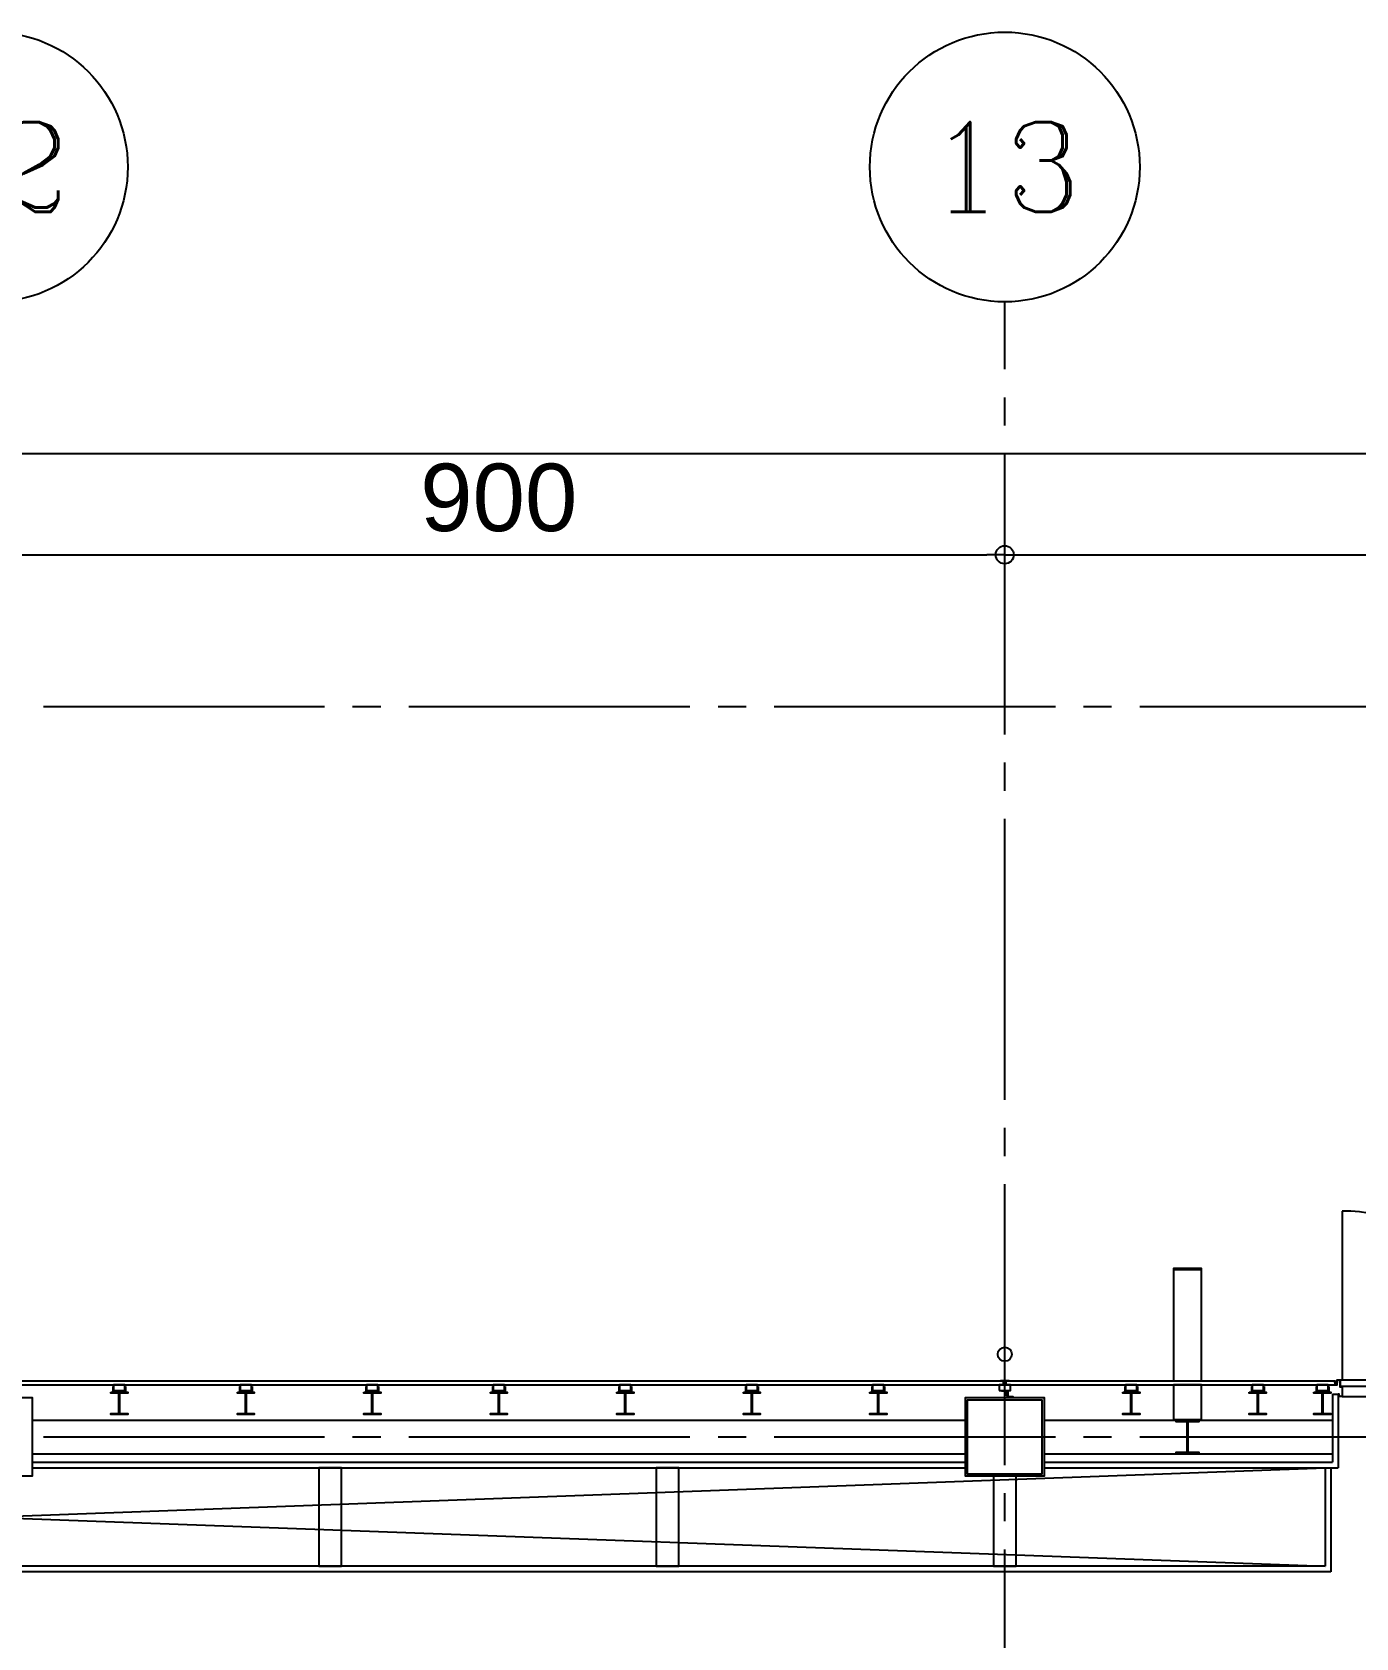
# Model space of a CAD drawing. Header units: millimetres. Extents: x -48783 to 30095, y 6477 to 24477.
# Drawn here: x 9935 to 11112, y 18571 to 20000 of the extents above; entities that cross this region are included whole.
import ezdxf
from ezdxf.enums import TextEntityAlignment as Align

# ---------------------------------------------------------------- set-up
doc = ezdxf.new("R2010")
doc.units = ezdxf.units.MM
doc.header["$LTSCALE"] = 100
doc.linetypes.add('X-N-FAB-L20$0$COL-CEN-LIN', pattern=[3.25, 2.5, -0.25, 0.25, -0.25])
for name, color, linetype in [('0-XREF', 7, 'Continuous'), ('X-N-FAB-L20$0$0-MC', 8, 'Continuous'), ('X-N-FAB-L20$0$0-NC', 8, 'Continuous'), ('X-N-FAB-L20$0$08', 8, 'Continuous'), ('X-N-FAB-L20$0$200K新增範圍', 8, 'Continuous'), ('X-N-FAB-L20$0$BLOCK', 8, 'Continuous'), ('X-N-FAB-L20$0$CCL', 8, 'X-N-FAB-L20$0$COL-CEN-LIN'), ('X-N-FAB-L20$0$COL-S', 8, 'Continuous')]:
    doc.layers.add(name, color=color, linetype=linetype)
doc.layers.add('X-N-FAB-L20$0$A-BLOCK', color=8, linetype='Continuous', plot=False)
doc.layers.add('X-N-FAB-L20$0$DIM', color=8, linetype='Continuous', plot=False)
doc.styles.add('X-N-FAB-L20$0$COL-NUM', font='romanc')
doc.styles.add('X-N-FAB-L20$0$DimStyUse', font='romans.shx', dxfattribs={"width": 0.7})
doc.styles.add('X-N-FAB-L20$0$Gen-Text', font='arial.ttf', dxfattribs={"height": 2.5})
doc.dimstyles.new('X-N-FAB-L20$0$CIRL', dxfattribs={"dimtxt": 30, "dimasz": 8, "dimexe": 8, "dimexo": 0, "dimgap": 5, "dimtad": 1, "dimdsep": 46, "dimtxsty": 'X-N-FAB-L20$0$DimStyUse', "dimblk": 'X-N-FAB-L20$0$_Origin', "dimcen": 10, "dimdle": 8, "dimclrt": 2, "dimazin": 0, "dimtfac": 1, "dimtix": 1, "dimtmove": 2, "dimatfit": 3, "dimfxl": 10, "dimtolj": 1, "dimarcsym": 0})

# ---------------------------------------------------------------- blocks, each defined once
blk = doc.blocks.new('X-N-FAB-L20$0$_Origin')
at = {"color": 0, "linetype": 'ByBlock', "lineweight": -2}
blk.add_line((0, 0), (-1, 0), dxfattribs=at)
blk.add_circle((0, 0), 0.5, dxfattribs=at)
blk = doc.blocks.new('*D133')
at = {"layer": 'DefPoints', "color": 0, "transparency": 16777216}
for p in [(27970, 9025), (1020, 8935), (27970, 8935)]:
    blk.add_point(p, dxfattribs=at)
at = {"layer": 'X-N-FAB-L20$0$DIM', "color": 0, "lineweight": -2, "transparency": 16777216}
for p, q in [((1020, 8935), (1020, 9045)), ((27970, 8935), (27970, 9045)), ((1036, 9025), (27954, 9025))]:
    blk.add_line(p, q, dxfattribs=at)
at = {"layer": 'X-N-FAB-L20$0$DIM', "color": 0, "lineweight": -2, "transparency": 16777216, "xscale": 16, "yscale": 16, "zscale": 16, "rotation": 180}
blk.add_blockref('X-N-FAB-L20$0$_Origin', (1020, 9025), dxfattribs=at)
at = {"layer": 'X-N-FAB-L20$0$DIM', "color": 0, "lineweight": -2, "transparency": 16777216, "xscale": 16, "yscale": 16, "zscale": 16}
blk.add_blockref('X-N-FAB-L20$0$_Origin', (27970, 9025), dxfattribs=at)
at = {"layer": 'X-N-FAB-L20$0$DIM', "color": 2, "transparency": 16777216, "insert": (14495, 9075.6), "char_height": 2.5, "attachment_point": 5, "style": 'X-N-FAB-L20$0$Gen-Text'}
blk.add_mtext('\\A1;{\\H24x;26950}', dxfattribs=at)
blk = doc.blocks.new('X-N-FAB-L20$0$cn-y')
at = {"layer": 'X-N-FAB-L20$0$0-MC'}
blk.add_circle((-50, 0), 50, dxfattribs=at)
at = {"layer": 'X-N-FAB-L20$0$0-NC', "style": 'X-N-FAB-L20$0$COL-NUM'}
blk.add_attdef('GRID-Y', text='', height=50, dxfattribs=at).set_placement((-50, 0), align=Align.MIDDLE_CENTER)
blk = doc.blocks.new('*D99')
at = {"layer": 'DefPoints', "color": 0, "transparency": 16777216}
for p in [(11820, 8935), (10920, 8845), (11820, 8845)]:
    blk.add_point(p, dxfattribs=at)
at = {"layer": 'X-N-FAB-L20$0$DIM', "color": 0, "lineweight": -2, "transparency": 16777216}
for p, q in [((10920, 8845), (10920, 8955)), ((11820, 8845), (11820, 8955)), ((10936, 8935), (11804, 8935))]:
    blk.add_line(p, q, dxfattribs=at)
at = {"layer": 'X-N-FAB-L20$0$DIM', "color": 0, "lineweight": -2, "transparency": 16777216, "xscale": 16, "yscale": 16, "zscale": 16, "rotation": 180}
blk.add_blockref('X-N-FAB-L20$0$_Origin', (10920, 8935), dxfattribs=at)
at = {"layer": 'X-N-FAB-L20$0$DIM', "color": 0, "lineweight": -2, "transparency": 16777216, "xscale": 16, "yscale": 16, "zscale": 16}
blk.add_blockref('X-N-FAB-L20$0$_Origin', (11820, 8935), dxfattribs=at)
at = {"layer": 'X-N-FAB-L20$0$DIM', "color": 2, "transparency": 16777216, "insert": (11370, 8985.6), "char_height": 2.5, "attachment_point": 5, "style": 'X-N-FAB-L20$0$Gen-Text'}
blk.add_mtext('\\A1;{\\H24x;900}', dxfattribs=at)
blk = doc.blocks.new('*D100')
at = {"layer": 'DefPoints', "color": 0, "transparency": 16777216}
for p in [(12720, 8935), (11820, 8845), (12720, 8845)]:
    blk.add_point(p, dxfattribs=at)
at = {"layer": 'X-N-FAB-L20$0$DIM', "color": 0, "lineweight": -2, "transparency": 16777216}
for p, q in [((11820, 8845), (11820, 8955)), ((12720, 8845), (12720, 8955)), ((11836, 8935), (12704, 8935))]:
    blk.add_line(p, q, dxfattribs=at)
at = {"layer": 'X-N-FAB-L20$0$DIM', "color": 0, "lineweight": -2, "transparency": 16777216, "xscale": 16, "yscale": 16, "zscale": 16, "rotation": 180}
blk.add_blockref('X-N-FAB-L20$0$_Origin', (11820, 8935), dxfattribs=at)
at = {"layer": 'X-N-FAB-L20$0$DIM', "color": 0, "lineweight": -2, "transparency": 16777216, "xscale": 16, "yscale": 16, "zscale": 16}
blk.add_blockref('X-N-FAB-L20$0$_Origin', (12720, 8935), dxfattribs=at)
at = {"layer": 'X-N-FAB-L20$0$DIM', "color": 2, "transparency": 16777216, "insert": (12270, 8985.6), "char_height": 2.5, "attachment_point": 5, "style": 'X-N-FAB-L20$0$Gen-Text'}
blk.add_mtext('\\A1;{\\H24x;900}', dxfattribs=at)
blk = doc.blocks.new('X-N-FAB-L20$0$A$Cc7bb84f0')
at = {"layer": 'X-N-FAB-L20$0$COL-S'}
for points in [[(0, 70), (70, 70), (70, 0), (0, 0)], [(2, 68), (68, 68), (68, 2), (2, 2)]]:
    blk.add_lwpolyline(points, close=True, dxfattribs=at)
blk = doc.blocks.new('X-N-FAB-L20$0$A$C1d07c4d4')
blk.add_circle((11517.4, 8198.6), 6.25)
at = {"layer": 'X-N-FAB-L20$0$08'}
for p, q in [((11817.4, 8326), (11817.4, 8176)), ((9457.4, 8175), (11810.9, 8175)), ((11810.9, 8175), (11810.9, 8171.5)), ((9453.9, 8171.5), (11810.9, 8171.5)), ((11808.9, 8163), (11808.9, 8102.5)), ((11808.9, 8163), (11813.9, 8163)), ((11813.9, 8163), (11813.9, 8097.5)), ((11817.4, 8161), (12117.4, 8161)), ((10652.4, 8140), (11482.4, 8140)), ((11552.4, 8140), (11808.9, 8140)), ((10652.4, 8110), (11482.4, 8110)), ((10652.4, 8102.5), (11482.4, 8102.5)), ((11552.4, 8110), (11808.9, 8110)), ((11552.4, 8102.5), (11808.9, 8102.5)), ((9422.4, 8097.5), (11802.4, 8010)), ((9422.4, 8010), (11802.4, 8097.5)), ((10652.4, 8097.5), (11482.4, 8097.5)), ((11552.4, 8097.5), (11813.9, 8097.5)), ((11802.4, 8097.5), (11802.4, 8010)), ((11807.4, 8097.5), (11807.4, 8005)), ((11807.4, 8005), (9417.4, 8005)), ((11802.4, 8010), (9422.4, 8010))]:
    blk.add_line(p, q, dxfattribs=at)
for points in [[(11667.4, 8274.1), (11692.4, 8274.1), (11692.4, 8275), (11667.4, 8275)], [(11667.4, 8175), (11692.4, 8175), (11692.4, 8274.1), (11667.4, 8274.1)], [(11516.4, 8175), (11518.4, 8175), (11518.4, 8171.5), (11516.4, 8171.5)], [(11815.9, 8176), (11967.4, 8176), (11967.4, 8170), (11815.9, 8170)], [(10582.4, 8090), (10582.4, 8160), (10652.4, 8160), (10652.4, 8090)], [(10722.4, 8165), (10737.4, 8165), (10737.4, 8164.1), (10730.2, 8164.1), (10730.2, 8145.9), (10737.4, 8145.9), (10737.4, 8145), (10722.4, 8145), (10722.4, 8145.9), (10729.6, 8145.9), (10729.6, 8164.1), (10722.4, 8164.1)], [(10724.3, 8170), (10724.3, 8165), (10729.3, 8165), (10729.3, 8165.6), (10724.9, 8165.6), (10724.9, 8170)], [(10724.9, 8166.5), (10734.9, 8166.5), (10734.9, 8171.5), (10724.9, 8171.5)], [(10735.5, 8170), (10735.5, 8165), (10730.5, 8165), (10730.5, 8165.6), (10734.9, 8165.6), (10734.9, 8170)], [(10834.9, 8165), (10849.9, 8165), (10849.9, 8164.1), (10842.7, 8164.1), (10842.7, 8145.9), (10849.9, 8145.9), (10849.9, 8145), (10834.9, 8145), (10834.9, 8145.9), (10842.1, 8145.9), (10842.1, 8164.1), (10834.9, 8164.1)], [(10836.8, 8170), (10836.8, 8165), (10841.8, 8165), (10841.8, 8165.6), (10837.4, 8165.6), (10837.4, 8170)], [(10837.4, 8166.5), (10847.4, 8166.5), (10847.4, 8171.5), (10837.4, 8171.5)], [(10848, 8170), (10848, 8165), (10843, 8165), (10843, 8165.6), (10847.4, 8165.6), (10847.4, 8170)], [(10947.4, 8165), (10962.4, 8165), (10962.4, 8164.1), (10955.2, 8164.1), (10955.2, 8145.9), (10962.4, 8145.9), (10962.4, 8145), (10947.4, 8145), (10947.4, 8145.9), (10954.6, 8145.9), (10954.6, 8164.1), (10947.4, 8164.1)], [(10949.3, 8170), (10949.3, 8165), (10954.3, 8165), (10954.3, 8165.6), (10949.9, 8165.6), (10949.9, 8170)], [(10949.9, 8166.5), (10959.9, 8166.5), (10959.9, 8171.5), (10949.9, 8171.5)], [(10960.5, 8170), (10960.5, 8165), (10955.5, 8165), (10955.5, 8165.6), (10959.9, 8165.6), (10959.9, 8170)], [(11059.9, 8165), (11074.9, 8165), (11074.9, 8164.1), (11067.7, 8164.1), (11067.7, 8145.9), (11074.9, 8145.9), (11074.9, 8145), (11059.9, 8145), (11059.9, 8145.9), (11067.1, 8145.9), (11067.1, 8164.1), (11059.9, 8164.1)], [(11061.8, 8170), (11061.8, 8165), (11066.8, 8165), (11066.8, 8165.6), (11062.4, 8165.6), (11062.4, 8170)], [(11062.4, 8166.5), (11072.4, 8166.5), (11072.4, 8171.5), (11062.4, 8171.5)], [(11073, 8170), (11073, 8165), (11068, 8165), (11068, 8165.6), (11072.4, 8165.6), (11072.4, 8170)], [(11172.4, 8165), (11187.4, 8165), (11187.4, 8164.1), (11180.2, 8164.1), (11180.2, 8145.9), (11187.4, 8145.9), (11187.4, 8145), (11172.4, 8145), (11172.4, 8145.9), (11179.6, 8145.9), (11179.6, 8164.1), (11172.4, 8164.1)], [(11174.3, 8170), (11174.3, 8165), (11179.3, 8165), (11179.3, 8165.6), (11174.9, 8165.6), (11174.9, 8170)], [(11174.9, 8166.5), (11184.9, 8166.5), (11184.9, 8171.5), (11174.9, 8171.5)], [(11185.5, 8170), (11185.5, 8165), (11180.5, 8165), (11180.5, 8165.6), (11184.9, 8165.6), (11184.9, 8170)], [(11284.9, 8165), (11299.9, 8165), (11299.9, 8164.1), (11292.7, 8164.1), (11292.7, 8145.9), (11299.9, 8145.9), (11299.9, 8145), (11284.9, 8145), (11284.9, 8145.9), (11292.1, 8145.9), (11292.1, 8164.1), (11284.9, 8164.1)], [(11286.8, 8170), (11286.8, 8165), (11291.8, 8165), (11291.8, 8165.6), (11287.4, 8165.6), (11287.4, 8170)], [(11287.4, 8166.5), (11297.4, 8166.5), (11297.4, 8171.5), (11287.4, 8171.5)], [(11298, 8170), (11298, 8165), (11293, 8165), (11293, 8165.6), (11297.4, 8165.6), (11297.4, 8170)], [(11397.4, 8165), (11412.4, 8165), (11412.4, 8164.1), (11405.2, 8164.1), (11405.2, 8145.9), (11412.4, 8145.9), (11412.4, 8145), (11397.4, 8145), (11397.4, 8145.9), (11404.6, 8145.9), (11404.6, 8164.1), (11397.4, 8164.1)], [(11399.3, 8170), (11399.3, 8165), (11404.3, 8165), (11404.3, 8165.6), (11399.9, 8165.6), (11399.9, 8170)], [(11399.9, 8166.5), (11409.9, 8166.5), (11409.9, 8171.5), (11399.9, 8171.5)], [(11410.5, 8170), (11410.5, 8165), (11405.5, 8165), (11405.5, 8165.6), (11409.9, 8165.6), (11409.9, 8170)], [(11482.4, 8090), (11482.4, 8160), (11552.4, 8160), (11552.4, 8090)], [(11512.4, 8166.5), (11522.4, 8166.5), (11522.4, 8171.5), (11512.4, 8171.5)], [(11514.9, 8166.5), (11519.9, 8166.5), (11519.9, 8161.5), (11519.3, 8161.5), (11519.3, 8165.9), (11514.9, 8165.9)], [(11519.9, 8165), (11519.9, 8160), (11524.9, 8160), (11524.9, 8160.6), (11520.5, 8160.6), (11520.5, 8165)], [(11622.4, 8165), (11637.4, 8165), (11637.4, 8164.1), (11630.2, 8164.1), (11630.2, 8145.9), (11637.4, 8145.9), (11637.4, 8145), (11622.4, 8145), (11622.4, 8145.9), (11629.6, 8145.9), (11629.6, 8164.1), (11622.4, 8164.1)], [(11624.3, 8170), (11624.3, 8165), (11629.3, 8165), (11629.3, 8165.6), (11624.9, 8165.6), (11624.9, 8170)], [(11624.9, 8166.5), (11634.9, 8166.5), (11634.9, 8171.5), (11624.9, 8171.5)], [(11635.5, 8170), (11635.5, 8165), (11630.5, 8165), (11630.5, 8165.6), (11634.9, 8165.6), (11634.9, 8170)], [(11667.4, 8140.7), (11692.4, 8140.7), (11692.4, 8171.5), (11667.4, 8171.5)], [(11734.9, 8165), (11749.9, 8165), (11749.9, 8164.1), (11742.7, 8164.1), (11742.7, 8145.9), (11749.9, 8145.9), (11749.9, 8145), (11734.9, 8145), (11734.9, 8145.9), (11742.1, 8145.9), (11742.1, 8164.1), (11734.9, 8164.1)], [(11736.8, 8170), (11736.8, 8165), (11741.8, 8165), (11741.8, 8165.6), (11737.4, 8165.6), (11737.4, 8170)], [(11737.4, 8166.5), (11747.4, 8166.5), (11747.4, 8171.5), (11737.4, 8171.5)], [(11748, 8170), (11748, 8165), (11743, 8165), (11743, 8165.6), (11747.4, 8165.6), (11747.4, 8170)], [(11792.4, 8165), (11807.4, 8165), (11807.4, 8164.1), (11800.2, 8164.1), (11800.2, 8145.9), (11807.4, 8145.9), (11807.4, 8145), (11792.4, 8145), (11792.4, 8145.9), (11799.6, 8145.9), (11799.6, 8164.1), (11792.4, 8164.1)], [(11794.3, 8170), (11794.3, 8165), (11799.3, 8165), (11799.3, 8165.6), (11794.9, 8165.6), (11794.9, 8170)], [(11794.9, 8166.5), (11804.9, 8166.5), (11804.9, 8171.5), (11794.9, 8171.5)], [(11805.5, 8170), (11805.5, 8165), (11800.5, 8165), (11800.5, 8165.6), (11804.9, 8165.6), (11804.9, 8170)], [(11484.4, 8092), (11484.4, 8158), (11550.4, 8158), (11550.4, 8092)], [(11669.9, 8139.7), (11689.9, 8139.7), (11689.9, 8138.5), (11680.3, 8138.5), (11680.3, 8111.5), (11689.9, 8111.5), (11689.9, 8110.3), (11669.9, 8110.3), (11669.9, 8111.5), (11679.5, 8111.5), (11679.5, 8138.5), (11669.9, 8138.5)], [(10907.4, 8010), (10927.4, 8010), (10927.4, 8097.5), (10907.4, 8097.5)], [(11207.4, 8010), (11227.4, 8010), (11227.4, 8097.5), (11207.4, 8097.5)], [(11507.4, 8010), (11527.4, 8010), (11527.4, 8090), (11507.4, 8090)]]:
    blk.add_lwpolyline(points, close=True, dxfattribs=at)
for points in [[(11513.7, 8175.2), (11516.7, 8175.2), (11516.7, 8173.6), (11518.2, 8173.6), (11518.2, 8175.2), (11521.2, 8175.2)], [(11812.9, 8173.5), (11810.9, 8171.5), (11812.9, 8171.5), (11812.9, 8173.5), (11810.9, 8173.5), (11810.9, 8171.5)], [(11812.9, 8173.5), (11812.9, 8176), (11815.4, 8176), (11815.4, 8169.5), (11817.4, 8169.5), (11817.4, 8161), (11814.9, 8161), (11814.9, 8163.5)]]:
    blk.add_lwpolyline(points, dxfattribs=at)
for points in [[(11812.9, 8175), (11812.9, 8173.5), (11810.9, 8173.5), (11810.9, 8175, 0.294457)], [(11814.9, 8162), (11814.9, 8163.2), (11813.9, 8163.2), (11813.9, 8162, -0.780046)]]:
    blk.add_lwpolyline(points, format="xyb", close=True, dxfattribs=at)
blk.add_arc((11817.4, 8176), 150, 0, 90, dxfattribs=at)
blk = doc.blocks.new('X-N-FAB-L20$0$A$C20c95bda')
at = {"layer": 'X-N-FAB-L20$0$CCL'}
for p, q in [((11820, 0), (11820, 9160)), ((240, 8800), (28330, 8800)), ((240, 8150), (28330, 8150))]:
    blk.add_line(p, q, dxfattribs=at)
at = {"layer": 'X-N-FAB-L20$0$200K新增範圍'}
blk.add_blockref('X-N-FAB-L20$0$A$Cc7bb84f0', (11785, 8115), dxfattribs=at)
at = {"layer": 'X-N-FAB-L20$0$A-BLOCK'}
ref = blk.add_blockref('X-N-FAB-L20$0$cn-y', (11040, 9280), dxfattribs=dict(at, xscale=2.399999999999997, yscale=2.399999999999997, zscale=2.399999999999997))
ref.add_attrib('GRID-Y', '12', dxfattribs={"layer": 'X-N-FAB-L20$0$0-NC', "height": 80, "style": 'X-N-FAB-L20$0$COL-NUM'}).set_placement((10920, 9280), align=Align.MIDDLE_CENTER)
ref = blk.add_blockref('X-N-FAB-L20$0$cn-y', (11940, 9280), dxfattribs=dict(at, xscale=2.399999999999997, yscale=2.399999999999997, zscale=2.399999999999997))
ref.add_attrib('GRID-Y', '13', dxfattribs={"layer": 'X-N-FAB-L20$0$0-NC', "height": 80, "style": 'X-N-FAB-L20$0$COL-NUM'}).set_placement((11820, 9280), align=Align.MIDDLE_CENTER)
at = {"layer": 'X-N-FAB-L20$0$DIM'}
for base, p1, p2, picture, middle in [((27970, 9025), (1020, 8935), (27970, 8935), '*D133', (14495, 9075.634)), ((11820, 8935), (10920, 8845), (11820, 8845), '*D99', (11370, 8985.634)), ((12720, 8935), (11820, 8845), (12720, 8845), '*D100', (12270, 8985.634))]:
    dim = blk.add_linear_dim(base=base, p1=p1, p2=p2, text='{\\H24x;<>}', dimstyle='X-N-FAB-L20$0$CIRL', override={"dimtxt": 60, "dimasz": 16, "dimexe": 20, "dimgap": 20, "dimtxsty": 'X-N-FAB-L20$0$Gen-Text'}, dxfattribs=at)
    dim.commit()
    dim.dimension.update_dxf_attribs({"geometry": picture, "text_midpoint": middle})
blk = doc.blocks.new('X-N-FAB-L20')
blk.add_blockref('X-N-FAB-L20$0$A$C1d07c4d4', (-717.4, 10625))
at = {"layer": 'X-N-FAB-L20$0$BLOCK'}
blk.add_blockref('X-N-FAB-L20$0$A$C20c95bda', (-1020, 10600), dxfattribs=at)

msp = doc.modelspace()

# ---------------------------------------------------------------- block references
at = {"layer": '0-XREF'}
msp.add_blockref('X-N-FAB-L20', (0, 0), dxfattribs=at)

doc.saveas('drawing.dxf')
